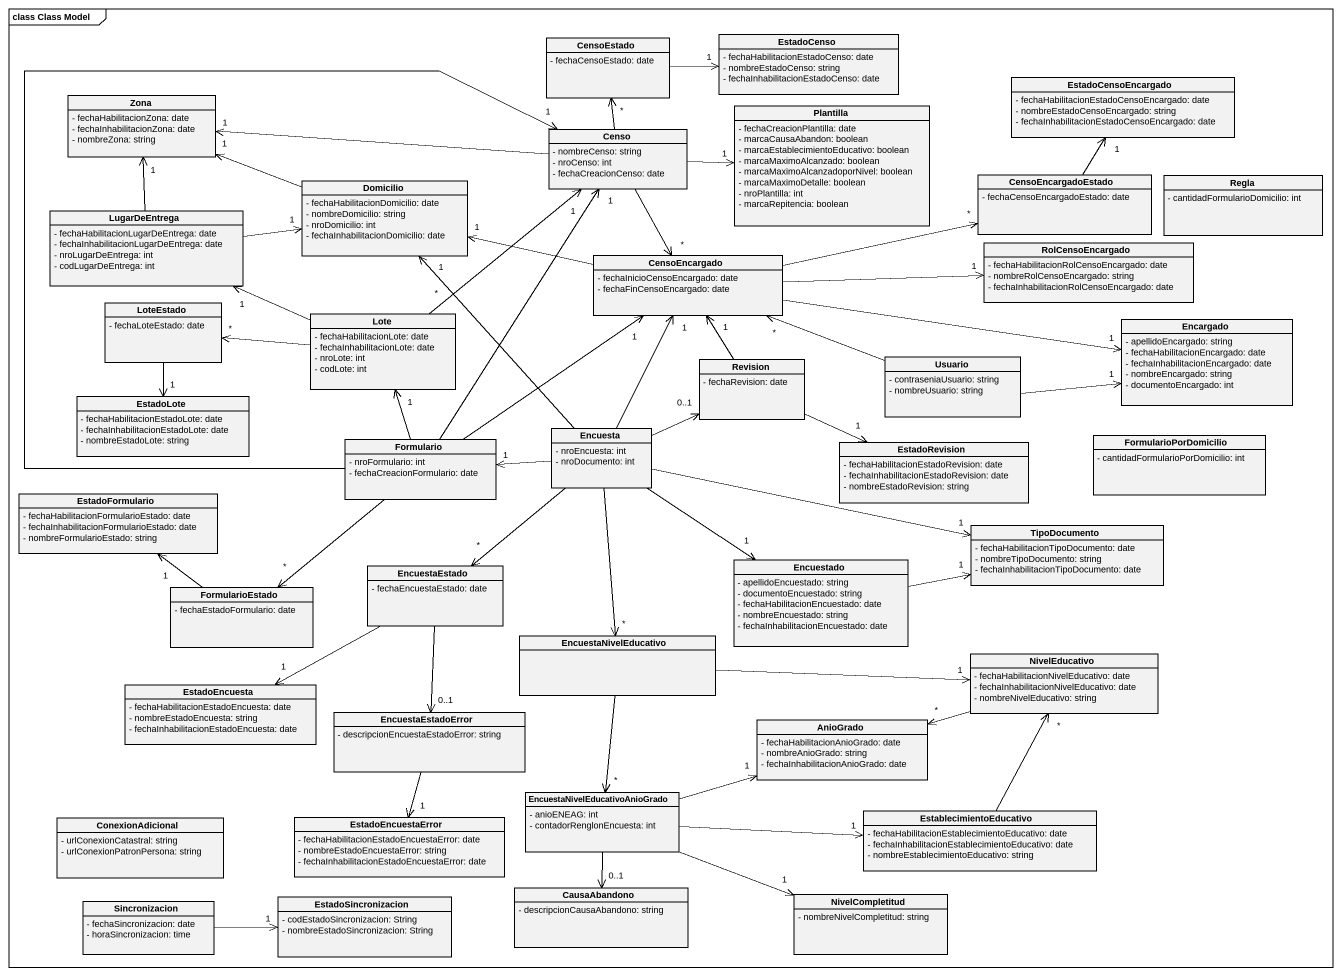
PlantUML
@startuml
mainframe class Class Model
hide circle
hide empty members
skinparam classAttributeIconSize 0
class CensoEstado {
  - fechaCensoEstado: date
}
class EstadoCenso {
  - fechaHabilitacionEstadoCenso: date
  - nombreEstadoCenso: string
  - fechaInhabilitacionEstadoCenso: date
}
class EstadoCensoEncargado {
  - fechaHabilitacionEstadoCensoEncargado: date
  - nombreEstadoCensoEncargado: string
  - fechaInhabilitacionEstadoCensoEncargado: date
}
class Zona {
  - fechaHabilitacionZona: date
  - fechaInhabilitacionZona: date
  - nombreZona: string
}
class Plantilla {
  - fechaCreacionPlantilla: date
  - marcaCausaAbandon: boolean
  - marcaEstablecimientoEducativo: boolean
  - marcaMaximoAlcanzado: boolean
  - marcaMaximoAlcanzadoporNivel: boolean
  - marcaMaximoDetalle: boolean
  - nroPlantilla: int
  - marcaRepitencia: boolean
}
class Censo {
  - nombreCenso: string
  - nroCenso: int
  - fechaCreacionCenso: date
}
class Domicilio {
  - fechaHabilitacionDomicilio: date
  - nombreDomicilio: string
  - nroDomicilio: int
  - fechaInhabilitacionDomicilio: date
}
class CensoEncargadoEstado {
  - fechaCensoEncargadoEstado: date
}
class Regla {
  - cantidadFormularioDomicilio: int
}
class LugarDeEntrega {
  - fechaHabilitacionLugarDeEntrega: date
  - fechaInhabilitacionLugarDeEntrega: date
  - nroLugarDeEntrega: int
  - codLugarDeEntrega: int
}
class CensoEncargado {
  - fechaInicioCensoEncargado: date
  - fechaFinCensoEncargado: date
}
class RolCensoEncargado {
  - fechaHabilitacionRolCensoEncargado: date
  - nombreRolCensoEncargado: string
  - fechaInhabilitacionRolCensoEncargado: date
}
class LoteEstado {
  - fechaLoteEstado: date
}
class Lote {
  - fechaHabilitacionLote: date
  - fechaInhabilitacionLote: date
  - nroLote: int
  - codLote: int
}
class Usuario {
  - contraseniaUsuario: string
  - nombreUsuario: string
}
class Encargado {
  - apellidoEncargado: string
  - fechaHabilitacionEncargado: date
  - fechaInhabilitacionEncargado: date
  - nombreEncargado: string
  - documentoEncargado: int
}
class Revision {
  - fechaRevision: date
}
class EstadoLote {
  - fechaHabilitacionEstadoLote: date
  - fechaInhabilitacionEstadoLote: date
  - nombreEstadoLote: string
}
class Encuesta {
  - nroEncuesta: int
  - nroDocumento: int
}
class Formulario {
  - nroFormulario: int
  - fechaCreacionFormulario: date
}
class EstadoRevision {
  - fechaHabilitacionEstadoRevision: date
  - fechaInhabilitacionEstadoRevision: date
  - nombreEstadoRevision: string
}
class FormularioPorDomicilio {
  - cantidadFormularioPorDomicilio: int
}
class EstadoFormulario {
  - fechaHabilitacionFormularioEstado: date
  - fechaInhabilitacionFormularioEstado: date
  - nombreFormularioEstado: string
}
class TipoDocumento {
  - fechaHabilitacionTipoDocumento: date
  - nombreTipoDocumento: string
  - fechaInhabilitacionTipoDocumento: date
}
class FormularioEstado {
  - fechaEstadoFormulario: date
}
class EncuestaEstado {
  - fechaEncuestaEstado: date
}
class Encuestado {
  - apellidoEncuestado: string
  - documentoEncuestado: string
  - fechaHabilitacionEncuestado: date
  - nombreEncuestado: string
  - fechaInhabilitacionEncuestado: date
}
class EncuestaNivelEducativo
class NivelEducativo {
  - fechaHabilitacionNivelEducativo: date
  - fechaInhabilitacionNivelEducativo: date
  - nombreNivelEducativo: string
}
class EstadoEncuesta {
  - fechaHabilitacionEstadoEncuesta: date
  - nombreEstadoEncuesta: string
  - fechaInhabilitacionEstadoEncuesta: date
}
class EncuestaEstadoError {
  - descripcionEncuestaEstadoError: string
}
class AnioGrado {
  - fechaHabilitacionAnioGrado: date
  - nombreAnioGrado: string
  - fechaInhabilitacionAnioGrado: date
}
class ConexionAdicional {
  - urlConexionCatastral: string
  - urlConexionPatronPersona: string
}
class EstadoEncuestaError {
  - fechaHabilitacionEstadoEncuestaError: date
  - nombreEstadoEncuestaError: string
  - fechaInhabilitacionEstadoEncuestaError: date
}
class "EncuestaNivelEducativoAnioGrado" as EncuestaNivelEducativoAnioGr {
  - anioENEAG: int
  - contadorRenglonEncuesta: int
}
class EstablecimientoEducativo {
  - fechaHabilitacionEstablecimientoEducativo: date
  - fechaInhabilitacionEstablecimientoEducativo: date
  - nombreEstablecimientoEducativo: string
}
class EstadoSincronizacion {
  - codEstadoSincronizacion: String
  - nombreEstadoSincronizacion: String
}
class CausaAbandono {
  - descripcionCausaAbandono: string
}
class NivelCompletitud {
  - nombreNivelCompletitud: string
}
class Sincronizacion {
  - fechaSincronizacion: date
  - horaSincronizacion: time
}
CensoEstado -right-> "1" EstadoCenso
Censo -up-> "*" CensoEstado
Censo -left-> "1" Zona
Censo -right-> "1" Plantilla
Censo --> "*" CensoEncargado
Domicilio -left-> "1" Zona
CensoEncargadoEstado -up-> "1" EstadoCensoEncargado
LugarDeEntrega -up-> "1" Zona
LugarDeEntrega -right-> "1" Domicilio
CensoEncargado -left-> "1" Domicilio
CensoEncargado -right-> "*" CensoEncargadoEstado
CensoEncargado -right-> "1" RolCensoEncargado
CensoEncargado -right-> "1" Encargado
LoteEstado --> "1" EstadoLote
Lote "*" -up-> "1" Censo
Lote -left-> "1" LugarDeEntrega
Lote -left-> "*" LoteEstado
Usuario -left-> "*" CensoEncargado
Usuario -right-> "1" Encargado
Revision -up-> "1" CensoEncargado
Revision -right-> "1" EstadoRevision
Encuesta -up-> "1" Domicilio
Encuesta -up-> "1" CensoEncargado
Encuesta -right-> "0..1" Revision
Encuesta -left-> "1" Formulario
Encuesta -right-> "1" TipoDocumento
Encuesta --> "*" EncuestaEstado
Encuesta --> "1" Encuestado
Encuesta --> "*" EncuestaNivelEducativo
Formulario -up-> "1" Censo
Formulario -up-> "1" Censo
Formulario -up-> "1" CensoEncargado
Formulario -up-> "1" Lote
Formulario --> "*" FormularioEstado
FormularioEstado -up-> "1" EstadoFormulario
EncuestaEstado -left-> "1" EstadoEncuesta
EncuestaEstado --> "0..1" EncuestaEstadoError
Encuestado -right-> "1" TipoDocumento
EncuestaNivelEducativo -right-> "1" NivelEducativo
EncuestaNivelEducativo --> "*" EncuestaNivelEducativoAnioGr
NivelEducativo -left-> "*" AnioGrado
EncuestaEstadoError --> "1" EstadoEncuestaError
EncuestaNivelEducativoAnioGr -right-> "1" AnioGrado
EncuestaNivelEducativoAnioGr -right-> "1" EstablecimientoEducativo
EncuestaNivelEducativoAnioGr --> "0..1" CausaAbandono
EncuestaNivelEducativoAnioGr -right-> "1" NivelCompletitud
EstablecimientoEducativo -up-> "*" NivelEducativo
Sincronizacion -right-> "1" EstadoSincronizacion
@enduml
